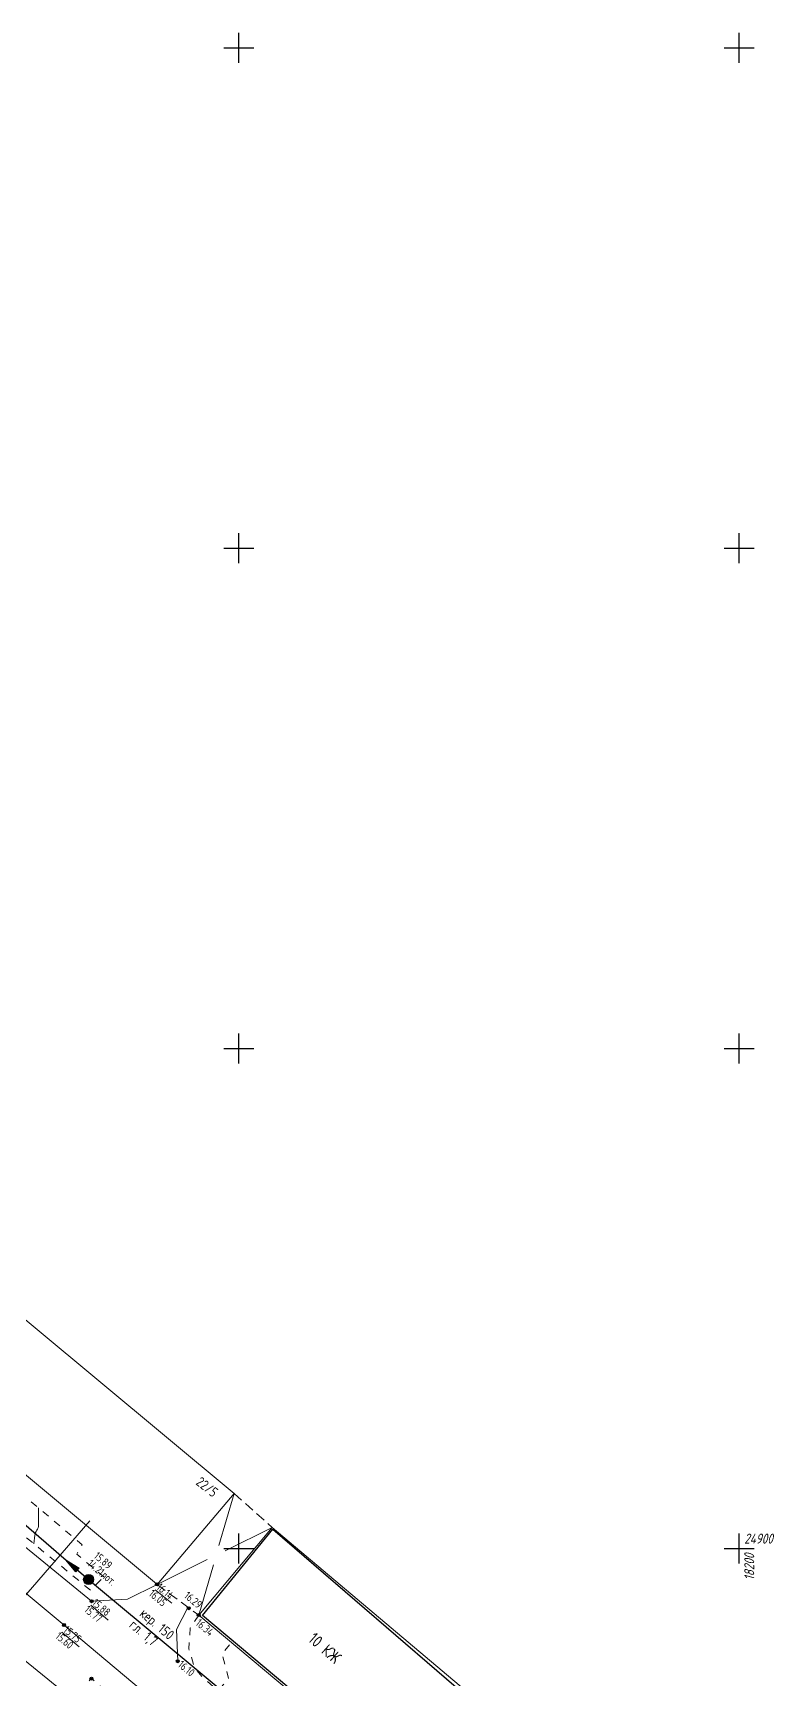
# Model space of a CAD drawing. Header units: metres. Extents: x 2491 to 4153, y 1142 to 2058.
# Drawn here: x 2721.4 to 2795.5, y 1893.2 to 2057.8 of the extents above; entities that cross this region are included whole.
import ezdxf
from ezdxf.enums import TextEntityAlignment as Align

# ---------------------------------------------------------------- set-up
doc = ezdxf.new("R2010")
doc.units = ezdxf.units.M
doc.linetypes.add('g5_01_5x1_5', pattern=[1.5, 0.75, -0.75])
doc.linetypes.add('g5_02x1', pattern=[1.5, 1, -0.5])
for name, color, linetype, transparency in [('02_Сетка', 7, 'Continuous', 0.6), ('03_Здания и строения', 7, 'Continuous', 0.6), ('05_Элементы зданий', 7, 'Continuous', 0.6), ('10_Границы покрытий и угодий', 7, 'Continuous', 0.6), ('19_Горизонтали', 7, 'Continuous', 0.6), ('30_Канализация', 7, 'Continuous', 0.6), ('33_Газопровод', 7, 'Continuous', 0.6), ('35_Телефон', 7, 'Continuous', 0.6), ('44_Крышки колодцев', 7, 'Continuous', 0.6), ('61_Отметки высоты поверхности', 7, 'Continuous', 0.6)]:
    doc.layers.add(name, color=color, linetype=linetype, transparency=transparency)
doc.layers.add('Сетка', color=7, linetype='Continuous')
doc.styles.add('LIKE11', font='GOST_0.TTF')
doc.styles.add('LIKE14', font='GOST_0.TTF')
doc.styles.add('LIKE17', font='GOST_0.TTF')
doc.styles.add('LIKE32', font='GOST_0.TTF')
doc.styles.add('LIKE36', font='GOST_0.TTF')
doc.styles.add('Line_GUGK', font='GOST_0.TTF')
doc.styles.get("Standard").update_dxf_attribs({"font": 'GOST_0.TTF'})
doc.linetypes.add('g5_121_g', pattern='A,4,-0.4,["Г",Line_GUGK,S=1,R=0,X=0,Y=-0.5],-1.2,12', length=17.6)
doc.linetypes.add('g5_122_k', pattern='A,1,-1,1.5,-0.4,["К",Line_GUGK,S=1,R=0,X=0,Y=-0.5],-1.5,1.5,-1,4,-1,4,-1,3', length=20.9)
doc.linetypes.add('g5_133_t', pattern='A,2,[27,GUGK_2005.shx,S=0.4,R=0,X=0,Y=0],2,-1,2,[27,GUGK_2005.shx,S=0.4,R=0,X=0,Y=0],2,-1,2,[27,GUGK_2005.shx,S=0.4,R=0,X=0,Y=0],2,-0.1,["V",Line_GUGK,S=1,R=0,X=0,Y=-0.5],-1', length=15.1)

# ---------------------------------------------------------------- blocks, each defined once
blk = doc.blocks.new('g5_122_3')
blk.add_hatch(color=0).paths.add_polyline_path([(0, -0.25), (0, 0.25), (1.5, 0)])
at = {"color": 0}
blk.add_lwpolyline([(0, -0.25), (0, 0.25), (1.5, 0), (0, -0.25)], dxfattribs=at)
blk = doc.blocks.new('g5_330')
blk.add_hatch(color=0).paths.add_polyline_path([(0.15, 0, 1), (-0.15, 0, 1)])
at = {"color": 0}
blk.add_circle((0, 0), 0.15, dxfattribs=at)
blk = doc.blocks.new('g5_117kb')
h = blk.add_hatch(color=255)
h.paths.add_polyline_path([(0.04, 0.04), (0.46, 0.04, 0.367426), (0.04, 0.46)])
h.paths.add_polyline_path([(-0.04, 0.46, 0.367426), (-0.46, 0.04), (-0.04, 0.04)])
h.paths.add_polyline_path([(-0.04, -0.04), (-0.46, -0.04, 0.367426), (-0.04, -0.46)])
h.paths.add_polyline_path([(0.04, -0.46, 0.367426), (0.46, -0.04), (0.04, -0.04)])
at = {"color": 0}
for points in [[(-0.5, 0), (0.5, 0)], [(0, 0.5), (0, -0.5)]]:
    blk.add_lwpolyline(points, dxfattribs=at)
blk.add_circle((0, 0), 0.5, dxfattribs=at)
blk = doc.blocks.new('g5_012')
at = {"color": 92}
for points in [[(-1.5, 0), (1.5, 0)], [(0, -1.5), (0, 1.5)]]:
    blk.add_lwpolyline(points, dxfattribs=at)

msp = doc.modelspace()

# ---------------------------------------------------------------- linework, layer by layer
at = {"layer": '03_Здания и строения', "color": 7, "linetype": 'Continuous', "lineweight": 20, "flags": 128}
for points in [[(2688.13, 1940.84), (2692.09, 1945.57), (2690.89, 1946.57), (2694.56, 1950.85), (2741.55, 1911.77), (2733.84, 1902.68), (2733.78, 1902.73), (2693.13, 1936.59), (2688.13, 1940.84)], [(2738, 1899.61), (2765.31, 1876.74), (2747.46, 1854.08), (2755.96, 1847.15), (2779.22, 1875), (2775.06, 1878.6), (2774.19, 1877.57), (2767.66, 1883.08), (2770.85, 1886.88), (2745.36, 1908.38), (2738, 1899.61)]]:
    msp.add_lwpolyline(points, dxfattribs=at)
at = {"layer": '05_Элементы зданий', "color": 7, "linetype": 'Continuous', "lineweight": 20, "flags": 128}
for points, elevation in [([(2740.03, 1906.56), (2741.55, 1911.77)], 16.34), ([(2740.64, 1906.04), (2745.36, 1908.38)], 16.05), ([(2733.84, 1902.68), (2738.85, 1905.16)], 16.05), ([(2738, 1899.61), (2739.47, 1904.64)], 16.34)]:
    msp.add_lwpolyline(points, dxfattribs=dict(at, elevation=elevation))
at = {"layer": '05_Элементы зданий', "color": 7, "linetype": 'g5_02x1', "lineweight": 20, "flags": 128}
for points in [[(2741.55, 1911.77), (2745.36, 1908.38)], [(2733.84, 1902.68), (2738, 1899.61)]]:
    msp.add_lwpolyline(points, dxfattribs=at)
at = {"layer": '10_Границы покрытий и угодий', "color": 7, "linetype": 'Continuous', "lineweight": 20, "flags": 128}
for points in [[(2693.92, 1928.55), (2712.58, 1913.02), (2714.64, 1911.35), (2727.29, 1901), (2730.89, 1901.2), (2733.84, 1902.68)], [(2658.8, 1923.22), (2662.38, 1925.39), (2665.93, 1925.9), (2667.77, 1925.36), (2685.69, 1910.26), (2690.9, 1916.73), (2693.66, 1918.96), (2697.78, 1919.6), (2700.98, 1918.16), (2714.33, 1907.09), (2724.55, 1898.62), (2745.77, 1880.77), (2747.18, 1878.5), (2747.5, 1875.46), (2746.48, 1872.64)], [(2736.93, 1900.36), (2735.78, 1898.17), (2735.91, 1895)]]:
    msp.add_lwpolyline(points, dxfattribs=at)
at = {"layer": '10_Границы покрытий и угодий', "color": 7, "linetype": 'g5_01_5x1_5', "lineweight": 20, "flags": 128}
for points in [[(2728.53, 1903.44), (2725.83, 1905.7), (2726.34, 1906.65), (2719.47, 1912.48), (2717.5, 1910.06), (2727.18, 1902.11), (2728.53, 1903.44)], [(2745.56, 1880.68), (2743.2, 1877.63), (2737.47, 1882.43), (2738.24, 1883.75), (2727.26, 1893.3), (2722.22, 1886.69), (2716.49, 1891.7), (2720.59, 1896.29), (2712.66, 1903.25), (2707.78, 1896.95), (2725.75, 1881.77), (2742.06, 1868.5)], [(2738, 1899.61), (2737.16, 1898.33), (2737.01, 1896.24), (2737.61, 1894.33), (2738.38, 1893.41), (2739.94, 1892.06), (2741, 1893.24), (2740.34, 1895.76), (2741.27, 1896.87)]]:
    msp.add_lwpolyline(points, dxfattribs=at)
at = {"layer": '19_Горизонтали', "color": 32, "linetype": 'Continuous', "lineweight": 20, "elevation": 15.5, "flags": 128}
msp.add_lwpolyline([(2722, 1910.33), (2721.99, 1908.6, -0.157161), (2721.83, 1908.1), (2721.83, 1908.1, 0.12991), (2721.64, 1907.61), (2721.54, 1906.74)], format="xyb", dxfattribs=at)
at = {"layer": '30_Канализация', "color": 12, "linetype": 'g5_122_k', "lineweight": 30, "flags": 128}
msp.add_lwpolyline([(2656.54, 1866.18), (2659.53, 1870.09), (2650.1, 1878.44), (2655.31, 1886.53), (2665.24, 1898.58), (2674.32, 1911.16), (2675.36, 1912.68), (2679.17, 1916.24), (2681.02, 1918.09), (2691.36, 1928.73), (2695.14, 1929.83), (2702.08, 1924.07), (2714.54, 1913.92), (2727, 1903.17), (2744.33, 1888.75), (2756.73, 1878.66), (2759.88, 1882.38)], dxfattribs=at)
at = {"layer": '33_Газопровод', "color": 132, "linetype": 'g5_121_g', "lineweight": 30, "flags": 128}
msp.add_lwpolyline([(2747.14, 1853.68), (2747.46, 1854.08), (2765.5, 1876.85), (2738.38, 1899.58), (2745.4, 1908.2), (2770, 1887.01), (2766.94, 1883.08), (2774.29, 1876.9), (2780.94, 1885.02)], dxfattribs=at)
at = {"layer": '35_Телефон', "color": 6, "linetype": 'g5_133_t', "lineweight": 20, "flags": 128}
for points in [[(2671.71, 1912.41), (2676.29, 1909.05), (2687.43, 1922.03), (2717.33, 1897.73), (2727.12, 1909.03)], [(2717.33, 1897.73), (2733.35, 1884.72), (2698.66, 1842.79), (2687.46, 1830), (2676.28, 1833.71)]]:
    msp.add_lwpolyline(points, dxfattribs=at)
at = {"layer": '61_Отметки высоты поверхности', "color": 7, "linetype": 'Continuous', "lineweight": 5, "flags": 128}
for points in [[(2727.23, 1900.61), (2728.97, 1899.11)], [(2733.65, 1902.13), (2735.33, 1900.8)], [(2724.31, 1897.92), (2726.05, 1896.43)]]:
    msp.add_lwpolyline(points, dxfattribs=at)

# ---------------------------------------------------------------- block references
at = {"layer": '02_Сетка', "color": 92, "linetype": 'Continuous', "lineweight": 15, "ltscale": 0.5}
for p in [(2742.03, 2056.26), (2792.03, 2056.26), (2742.03, 2006.26), (2792.03, 2006.26), (2742.03, 1956.26), (2792.03, 1956.26), (2742.03, 1906.26), (2792.03, 1906.26)]:
    msp.add_blockref('g5_012', p, dxfattribs=at)
at = {"layer": '30_Канализация', "color": 7, "linetype": 'Continuous', "lineweight": 20, "rotation": 139.2083940779693}
msp.add_blockref('g5_122_3', (2725.89, 1904.13), dxfattribs=at)
at = {"layer": '44_Крышки колодцев', "color": 7, "linetype": 'Continuous', "lineweight": 20, "rotation": 320.1837874390728}
msp.add_blockref('g5_117kb', (2727, 1903.17, 15.89), dxfattribs=at)
at = {"layer": '61_Отметки высоты поверхности', "color": 7, "linetype": 'Continuous', "lineweight": 20, "rotation": 320.1837874390728}
for p in [(2733.84, 1902.68, 16.05), (2727.29, 1901, 15.77), (2737.01, 1900.3, 16.29), (2738, 1899.61, 16.34), (2724.55, 1898.62, 15.6), (2735.91, 1895, 16.09), (2727.28, 1893.26)]:
    msp.add_blockref('g5_330', p, dxfattribs=at)

# ---------------------------------------------------------------- texts
at = {"color": 7, "linetype": 'Continuous', "lineweight": 15, "ltscale": 0.5, "style": 'LIKE11'}
for s, p in [('15.89', (2727.45, 1905.39)), ('14.21лот.', (2726.81, 1904.62))]:
    msp.add_text(s, height=0.8, rotation=320.1838, dxfattribs=at).set_placement(p)
at = {"layer": '03_Здания и строения', "color": 7, "linetype": 'Continuous', "lineweight": 15}
for s, height, rotation, style, p in [('22/5', 1, 321.9548, 'LIKE36', (2737.64, 1912.73)), ('10 КЖ', 1.2, 318.5424, 'LIKE14', (2748.86, 1897.07))]:
    msp.add_text(s, height=height, rotation=rotation, dxfattribs=dict(at, style=style)).set_placement(p)
at = {"layer": '30_Канализация', "color": 12, "linetype": 'Continuous', "lineweight": 15, "style": 'LIKE32'}
for s, p in [('гл. 1,7', (2730.97, 1898.48)), ('кер. 150', (2732.02, 1899.62))]:
    msp.add_text(s, height=1, rotation=319.6326, dxfattribs=at).set_placement(p)
at = {"layer": '61_Отметки высоты поверхности', "color": 7, "linetype": 'Continuous', "lineweight": 15, "ltscale": 0.5, "style": 'LIKE17'}
for s, p in [('16.14', (2733.71, 1902.26)), ('15.77', (2726.49, 1900.03)), ('15.88', (2727.27, 1900.7)), ('16.05', (2732.94, 1901.63)), ('16.29', (2736.47, 1901.43)), ('16.34', (2737.62, 1898.69)), ('15.60', (2723.61, 1897.38)), ('15.75', (2724.4, 1898)), ('16.10', (2735.85, 1894.53))]:
    msp.add_text(s, height=0.8, rotation=320.1838, dxfattribs=at).set_placement(p)
at = {"layer": 'Сетка', "color": 3, "oblique": 15}
msp.add_text('24900', height=1, dxfattribs=at).set_placement((2792.53, 1906.76))
msp.add_text('18200', height=1, rotation=90, dxfattribs=at).set_placement((2792.53, 1905.76), align=Align.TOP_RIGHT)

doc.saveas('drawing.dxf')
